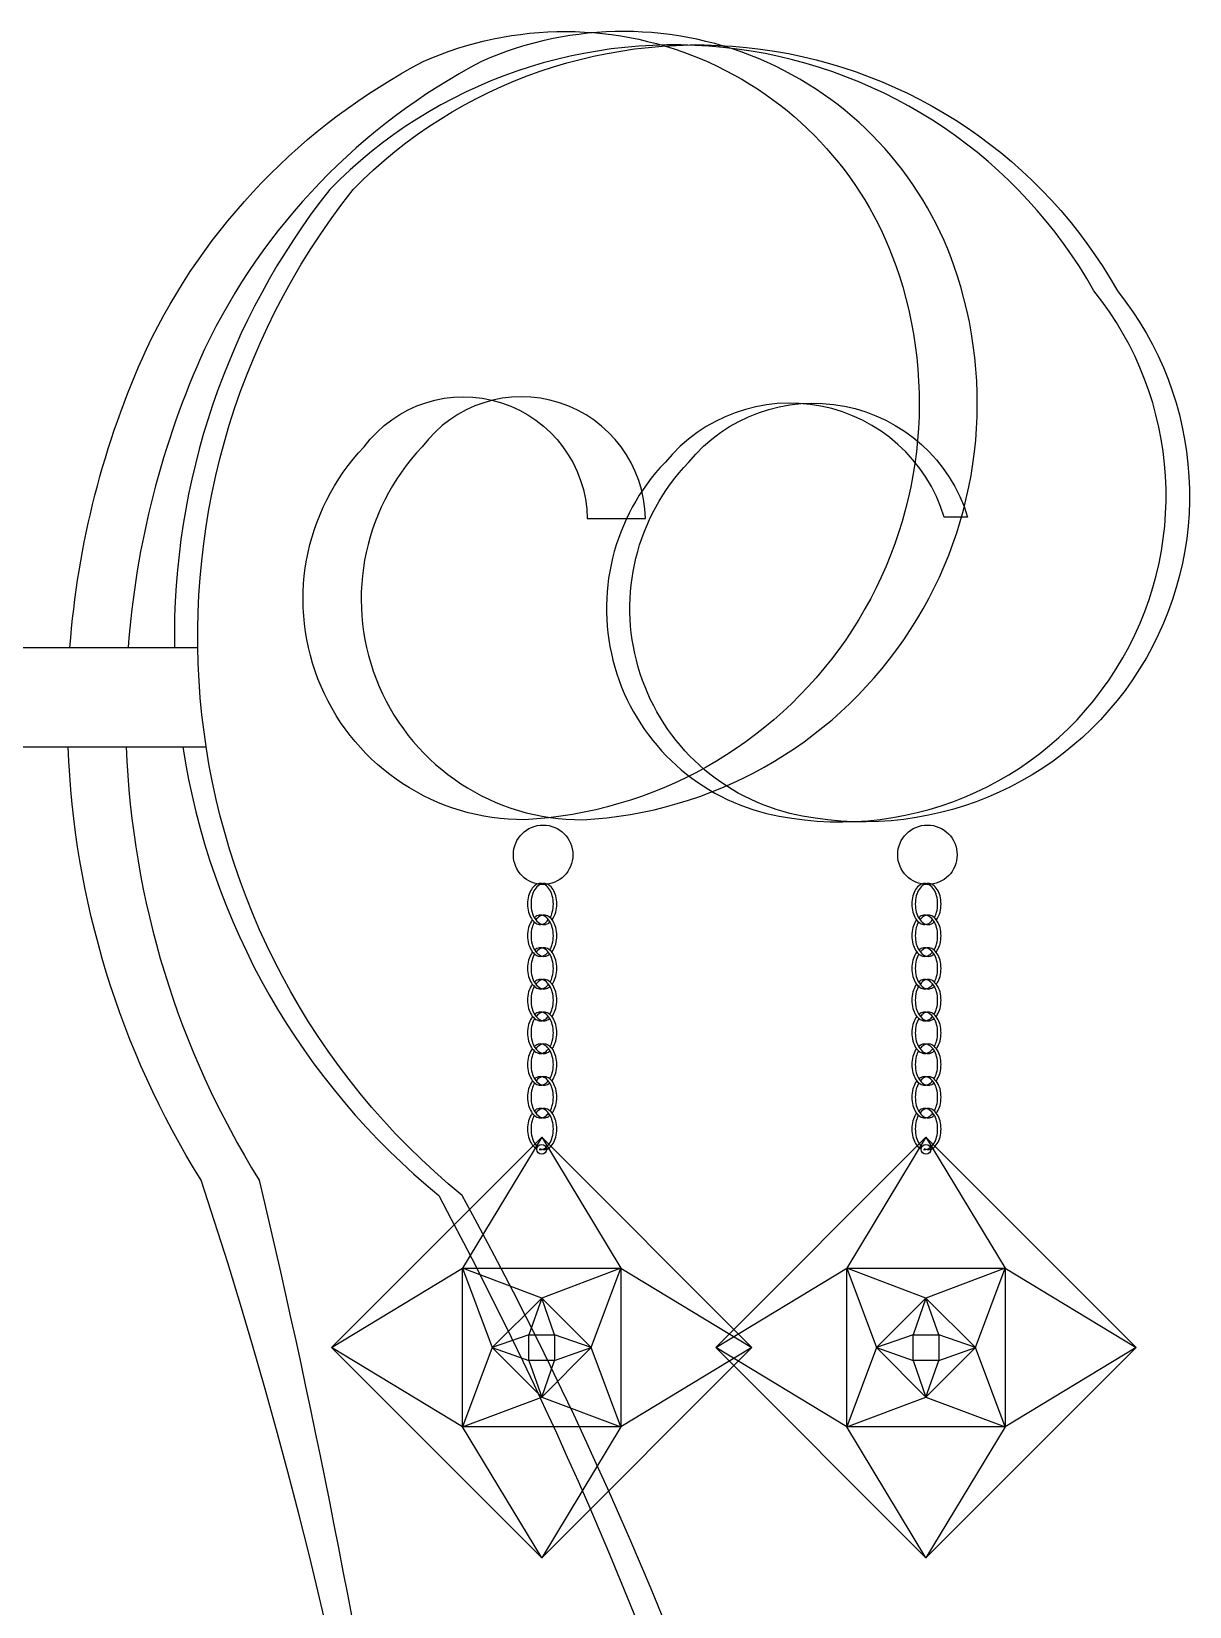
# Model space of a CAD drawing. Extents: x 2595 to 3373, y 365 to 1443.
# Drawn here: x 2997.9 to 3203.6, y 987.3 to 1266.9 of the extents above; entities that cross this region are included whole.
import ezdxf

# ---------------------------------------------------------------- set-up
doc = ezdxf.new("R2010")
doc.units = 0
doc.header["$MEASUREMENT"] = 0
doc.layers.add('3', color=3, linetype='CONTINUOUS')
doc.layers.add('7', color=7, linetype='CONTINUOUS')

msp = doc.modelspace()

# ---------------------------------------------------------------- linework, layer by layer
at = {"layer": '3'}
for points in [[(3090.6, 1112.04, 0.063446), (3090.41, 1113.51, 0.076494), (3089.93, 1114.63, 0.107138), (3089.12, 1115.46, 0.147314), (3088.31, 1115.7, 0.147314), (3087.5, 1115.46, 0.107138), (3086.69, 1114.63, 0.076494), (3086.21, 1113.51, 0.063446), (3086.02, 1112.04, 0.063446), (3086.21, 1110.58, 0.076494), (3086.69, 1109.46, 0.107138), (3087.5, 1108.63, 0.147314), (3088.31, 1108.39, 0.309707), (3089.68, 1109.33, 0.107138)], [(3091.21, 1112.04, 0.063446), (3091.02, 1113.51, 0.076494), (3090.54, 1114.63, 0.107138), (3089.73, 1115.46, 0.147314), (3088.92, 1115.7, 0.147314), (3088.11, 1115.46, 0.107138), (3087.3, 1114.63, 0.076494), (3086.82, 1113.51, 0.063446), (3086.63, 1112.04, 0.063446), (3086.82, 1110.58, 0.076494), (3087.3, 1109.46, 0.107138), (3088.11, 1108.63, 0.147314), (3088.92, 1108.39, 0.210327), (3090, 1108.86, 0.107138)], [(3158.84, 1112.04, 0.063446), (3158.66, 1113.51, 0.076494), (3158.17, 1114.63, 0.107138), (3157.37, 1115.46, 0.147314), (3156.56, 1115.7, 0.147314), (3155.74, 1115.46, 0.107138), (3154.94, 1114.63, 0.076494), (3154.45, 1113.51, 0.063446), (3154.27, 1112.04, 0.063446), (3154.45, 1110.58, 0.076494), (3154.94, 1109.46, 0.107138), (3155.74, 1108.63, 0.147314), (3156.56, 1108.39, 0.309707), (3157.93, 1109.33, 0.107138)], [(3159.45, 1112.04, 0.063446), (3159.27, 1113.51, 0.076494), (3158.78, 1114.63, 0.107138), (3157.98, 1115.46, 0.147314), (3157.17, 1115.7, 0.147314), (3156.35, 1115.46, 0.107138), (3155.55, 1114.63, 0.076494), (3155.06, 1113.51, 0.063446), (3154.88, 1112.04, 0.063446), (3155.06, 1110.58, 0.076494), (3155.55, 1109.46, 0.107138), (3156.35, 1108.63, 0.147314), (3157.17, 1108.39, 0.210327), (3158.25, 1108.86, 0.107138)], [(3090.6, 1106.4, 0.063446), (3090.41, 1107.87, 0.076494), (3089.93, 1108.99, 0.107138), (3089.12, 1109.82, 0.147314), (3088.31, 1110.06, 0.147314), (3087.5, 1109.82, 0.032597), (3087.22, 1109.6, 0.076494)], [(3091.21, 1106.4, 0.063446), (3091.02, 1107.87, 0.076494), (3090.54, 1108.99, 0.107138), (3089.73, 1109.82, 0.147314), (3088.92, 1110.06, 0.147314), (3088.11, 1109.82, 0.080777), (3087.47, 1109.22, 0.076494)], [(3090.01, 1109.6, 0.065895), (3090.41, 1110.58, 0.063446), (3090.6, 1112.04, 0.063446)], [(3090.38, 1109.22, 0.094399), (3091.02, 1110.58, 0.063446), (3091.21, 1112.04, 0.063446)], [(3158.84, 1106.4, 0.063446), (3158.66, 1107.87, 0.076494), (3158.17, 1108.99, 0.107138), (3157.37, 1109.82, 0.147314), (3156.56, 1110.06, 0.147314), (3155.74, 1109.82, 0.032597), (3155.46, 1109.6, 0.076494)], [(3159.45, 1106.4, 0.063446), (3159.27, 1107.87, 0.076494), (3158.78, 1108.99, 0.107138), (3157.98, 1109.82, 0.147314), (3157.17, 1110.06, 0.147314), (3156.35, 1109.82, 0.080777), (3155.71, 1109.22, 0.076494)], [(3158.26, 1109.6, 0.065895), (3158.66, 1110.58, 0.063446), (3158.84, 1112.04, 0.063446)], [(3158.62, 1109.22, 0.094399), (3159.27, 1110.58, 0.063446), (3159.45, 1112.04, 0.063446)], [(3086.86, 1109.22, 0.026135), (3086.69, 1108.99, 0.076494), (3086.21, 1107.87, 0.063446), (3086.02, 1106.4, 0.063446), (3086.21, 1104.94, 0.076494), (3086.69, 1103.82, 0.107138), (3087.5, 1102.99, 0.147314), (3088.31, 1102.75, 0.147314), (3089.12, 1102.99, 0.07172), (3089.7, 1103.51, 0.076494)], [(3087.22, 1108.85, 0.065895), (3086.82, 1107.87, 0.063446), (3086.63, 1106.4, 0.063446), (3086.82, 1104.94, 0.076494), (3087.3, 1103.82, 0.107138), (3088.11, 1102.99, 0.147314), (3088.92, 1102.75, 0.147314), (3089.73, 1102.99, 0.025401), (3089.95, 1103.15, 0.076494)], [(3155.1, 1109.22, 0.026135), (3154.94, 1108.99, 0.076494), (3154.45, 1107.87, 0.063446), (3154.27, 1106.4, 0.063446), (3154.45, 1104.94, 0.076494), (3154.94, 1103.82, 0.107138), (3155.74, 1102.99, 0.147314), (3156.56, 1102.75, 0.147314), (3157.37, 1102.99, 0.07172), (3157.95, 1103.51, 0.076494)], [(3155.46, 1108.85, 0.065895), (3155.06, 1107.87, 0.063446), (3154.88, 1106.4, 0.063446), (3155.06, 1104.94, 0.076494), (3155.55, 1103.82, 0.107138), (3156.35, 1102.99, 0.147314), (3157.17, 1102.75, 0.147314), (3157.98, 1102.99, 0.025401), (3158.2, 1103.15, 0.076494)], [(3090.6, 1100.61, 0.063446), (3090.41, 1102.07, 0.076494), (3089.93, 1103.2, 0.107138), (3089.12, 1104.03, 0.147314), (3088.31, 1104.27, 0.147314), (3087.5, 1104.03, 0.025401), (3087.27, 1103.86, 0.076494)], [(3091.21, 1100.61, 0.063446), (3091.02, 1102.07, 0.076494), (3090.54, 1103.2, 0.107138), (3089.73, 1104.03, 0.147314), (3088.92, 1104.27, 0.147314), (3088.11, 1104.03, 0.07172), (3087.53, 1103.51, 0.076494)], [(3089.93, 1103.82, 0.076494), (3090.41, 1104.94, 0.063446), (3090.6, 1106.4, 0.063446)], [(3090.31, 1103.51, 0.035147), (3090.54, 1103.82, 0.076494), (3091.02, 1104.94, 0.063446), (3091.21, 1106.4, 0.063446)], [(3158.84, 1100.61, 0.063446), (3158.66, 1102.07, 0.076494), (3158.17, 1103.2, 0.107138), (3157.37, 1104.03, 0.147314), (3156.56, 1104.27, 0.147314), (3155.74, 1104.03, 0.025401), (3155.52, 1103.86, 0.076494)], [(3159.45, 1100.61, 0.063446), (3159.27, 1102.07, 0.076494), (3158.78, 1103.2, 0.107138), (3157.98, 1104.03, 0.147314), (3157.17, 1104.27, 0.147314), (3156.35, 1104.03, 0.07172), (3155.77, 1103.51, 0.076494)], [(3158.17, 1103.82, 0.076494), (3158.66, 1104.94, 0.063446), (3158.84, 1106.4, 0.063446)], [(3158.56, 1103.51, 0.035147), (3158.78, 1103.82, 0.076494), (3159.27, 1104.94, 0.063446), (3159.45, 1106.4, 0.063446)], [(3086.92, 1103.51, 0.035147), (3086.69, 1103.2, 0.076494), (3086.21, 1102.07, 0.063446), (3086.02, 1100.61, 0.063446), (3086.21, 1099.15, 0.076494), (3086.69, 1098.02, 0.107138), (3087.5, 1097.2, 0.147314), (3088.31, 1096.95, 0.147314), (3089.12, 1097.2, 0.080777), (3089.76, 1097.79, 0.076494)], [(3087.3, 1103.2, 0.076494), (3086.82, 1102.07, 0.063446), (3086.63, 1100.61, 0.063446), (3086.82, 1099.15, 0.076494), (3087.3, 1098.02, 0.107138), (3088.11, 1097.2, 0.147314), (3088.92, 1096.95, 0.147314), (3089.73, 1097.2, 0.032597), (3090.01, 1097.41, 0.076494)], [(3155.16, 1103.51, 0.035147), (3154.94, 1103.2, 0.076494), (3154.45, 1102.07, 0.063446), (3154.27, 1100.61, 0.063446), (3154.45, 1099.15, 0.076494), (3154.94, 1098.02, 0.107138), (3155.74, 1097.2, 0.147314), (3156.56, 1096.95, 0.147314), (3157.37, 1097.2, 0.080777), (3158.01, 1097.79, 0.076494)], [(3155.55, 1103.2, 0.076494), (3155.06, 1102.07, 0.063446), (3154.88, 1100.61, 0.063446), (3155.06, 1099.15, 0.076494), (3155.55, 1098.02, 0.107138), (3156.35, 1097.2, 0.147314), (3157.17, 1096.95, 0.147314), (3157.98, 1097.2, 0.032597), (3158.26, 1097.41, 0.076494)], [(3090.01, 1098.17, 0.065895), (3090.41, 1099.15, 0.063446), (3090.6, 1100.61, 0.063446)], [(3090.37, 1097.79, 0.026135), (3090.54, 1098.02, 0.076494), (3091.02, 1099.15, 0.063446), (3091.21, 1100.61, 0.063446)], [(3158.26, 1098.17, 0.065895), (3158.66, 1099.15, 0.063446), (3158.84, 1100.61, 0.063446)], [(3158.62, 1097.79, 0.026135), (3158.78, 1098.02, 0.076494), (3159.27, 1099.15, 0.063446), (3159.45, 1100.61, 0.063446)], [(3086.86, 1097.79, 0.026135), (3086.69, 1097.56, 0.076494), (3086.21, 1096.43, 0.063446), (3086.02, 1094.97, 0.063446), (3086.21, 1093.51, 0.076494), (3086.69, 1092.38, 0.107138), (3087.5, 1091.56, 0.147314), (3088.31, 1091.31, 0.147314), (3089.12, 1091.56, 0.071721), (3089.7, 1092.07, 0.076494)], [(3087.3, 1097.56, 0.076494), (3086.82, 1096.43, 0.063446), (3086.63, 1094.97, 0.063446), (3086.82, 1093.51, 0.076494), (3087.3, 1092.38, 0.107138), (3088.11, 1091.56, 0.147314), (3088.92, 1091.31, 0.147314), (3089.73, 1091.56, 0.025402), (3089.95, 1091.72, 0.076494)], [(3090.6, 1094.97, 0.063446), (3090.41, 1096.43, 0.076494), (3089.93, 1097.56, 0.107138), (3089.12, 1098.39, 0.147314), (3088.31, 1098.63, 0.147314), (3087.5, 1098.39, 0.032597), (3087.22, 1098.17, 0.076494)], [(3091.21, 1094.97, 0.063446), (3091.02, 1096.43, 0.076494), (3090.54, 1097.56, 0.107138), (3089.73, 1098.39, 0.147314), (3088.92, 1098.63, 0.147314), (3088.11, 1098.39, 0.080777), (3087.47, 1097.79, 0.076494)], [(3155.1, 1097.79, 0.026135), (3154.94, 1097.56, 0.076494), (3154.45, 1096.43, 0.063446), (3154.27, 1094.97, 0.063446), (3154.45, 1093.51, 0.076494), (3154.94, 1092.38, 0.107138), (3155.74, 1091.56, 0.147314), (3156.56, 1091.31, 0.147314), (3157.37, 1091.56, 0.071721), (3157.95, 1092.07, 0.076494)], [(3155.55, 1097.56, 0.076494), (3155.06, 1096.43, 0.063446), (3154.88, 1094.97, 0.063446), (3155.06, 1093.51, 0.076494), (3155.55, 1092.38, 0.107138), (3156.35, 1091.56, 0.147314), (3157.17, 1091.31, 0.147314), (3157.98, 1091.56, 0.025402), (3158.2, 1091.72, 0.076494)], [(3158.84, 1094.97, 0.063446), (3158.66, 1096.43, 0.076494), (3158.17, 1097.56, 0.107138), (3157.37, 1098.39, 0.147314), (3156.56, 1098.63, 0.147314), (3155.74, 1098.39, 0.032597), (3155.46, 1098.17, 0.076494)], [(3159.45, 1094.97, 0.063446), (3159.27, 1096.43, 0.076494), (3158.78, 1097.56, 0.107138), (3157.98, 1098.39, 0.147314), (3157.17, 1098.63, 0.147314), (3156.35, 1098.39, 0.080777), (3155.71, 1097.79, 0.076494)], [(3089.95, 1092.43, 0.07327), (3090.41, 1093.51, 0.063446), (3090.6, 1094.97, 0.063446)], [(3090.31, 1092.07, 0.035146), (3090.54, 1092.38, 0.076494), (3091.02, 1093.51, 0.063446), (3091.21, 1094.97, 0.063446)], [(3158.2, 1092.43, 0.07327), (3158.66, 1093.51, 0.063446), (3158.84, 1094.97, 0.063446)], [(3158.56, 1092.07, 0.035146), (3158.78, 1092.38, 0.076494), (3159.27, 1093.51, 0.063446), (3159.45, 1094.97, 0.063446)], [(3086.92, 1092.07, 0.035146), (3086.69, 1091.77, 0.076494), (3086.21, 1090.64, 0.063446), (3086.02, 1089.18, 0.063446), (3086.21, 1087.72, 0.076494), (3086.69, 1086.59, 0.107138), (3087.5, 1085.76, 0.147314), (3088.31, 1085.52, 0.147314), (3089.12, 1085.76, 0.080777), (3089.76, 1086.36, 0.076494)], [(3087.3, 1091.77, 0.076494), (3086.82, 1090.64, 0.063446), (3086.63, 1089.18, 0.063446), (3086.82, 1087.72, 0.076494), (3087.3, 1086.59, 0.107138), (3088.11, 1085.76, 0.147314), (3088.92, 1085.52, 0.147314), (3089.73, 1085.76, 0.032597), (3090.01, 1085.98, 0.076494)], [(3090.6, 1089.18, 0.063446), (3090.41, 1090.64, 0.076494), (3089.93, 1091.77, 0.107138), (3089.12, 1092.59, 0.147314), (3088.31, 1092.84, 0.147314), (3087.5, 1092.59, 0.025402), (3087.27, 1092.43, 0.076494)], [(3091.21, 1089.18, 0.063446), (3091.02, 1090.64, 0.076494), (3090.54, 1091.77, 0.107138), (3089.73, 1092.59, 0.147314), (3088.92, 1092.84, 0.147314), (3088.11, 1092.59, 0.071721), (3087.53, 1092.07, 0.076494)], [(3155.16, 1092.07, 0.035146), (3154.94, 1091.77, 0.076494), (3154.45, 1090.64, 0.063446), (3154.27, 1089.18, 0.063446), (3154.45, 1087.72, 0.076494), (3154.94, 1086.59, 0.107138), (3155.74, 1085.76, 0.147314), (3156.56, 1085.52, 0.147314), (3157.37, 1085.76, 0.080777), (3158.01, 1086.36, 0.076494)], [(3155.55, 1091.77, 0.076494), (3155.06, 1090.64, 0.063446), (3154.88, 1089.18, 0.063446), (3155.06, 1087.72, 0.076494), (3155.55, 1086.59, 0.107138), (3156.35, 1085.76, 0.147314), (3157.17, 1085.52, 0.147314), (3157.98, 1085.76, 0.032597), (3158.26, 1085.98, 0.076494)], [(3158.84, 1089.18, 0.063446), (3158.66, 1090.64, 0.076494), (3158.17, 1091.77, 0.107138), (3157.37, 1092.59, 0.147314), (3156.56, 1092.84, 0.147314), (3155.74, 1092.59, 0.025402), (3155.52, 1092.43, 0.076494)], [(3159.45, 1089.18, 0.063446), (3159.27, 1090.64, 0.076494), (3158.78, 1091.77, 0.107138), (3157.98, 1092.59, 0.147314), (3157.17, 1092.84, 0.147314), (3156.35, 1092.59, 0.071721), (3155.77, 1092.07, 0.076494)], [(3090.01, 1086.74, 0.065895), (3090.41, 1087.72, 0.063446), (3090.6, 1089.18, 0.063446)], [(3090.37, 1086.36, 0.026135), (3090.54, 1086.59, 0.076494), (3091.02, 1087.72, 0.063446), (3091.21, 1089.18, 0.063446)], [(3158.26, 1086.74, 0.065895), (3158.66, 1087.72, 0.063446), (3158.84, 1089.18, 0.063446)], [(3158.62, 1086.36, 0.026135), (3158.78, 1086.59, 0.076494), (3159.27, 1087.72, 0.063446), (3159.45, 1089.18, 0.063446)], [(3086.86, 1086.36, 0.026135), (3086.69, 1086.13, 0.076494), (3086.21, 1085, 0.063446), (3086.02, 1083.54, 0.063446), (3086.21, 1082.08, 0.076494), (3086.69, 1080.95, 0.107138), (3087.5, 1080.12, 0.147314), (3088.31, 1079.88, 0.147314), (3089.12, 1080.12, 0.07172), (3089.7, 1080.64, 0.076494)], [(3087.22, 1085.98, 0.065895), (3086.82, 1085, 0.063446), (3086.63, 1083.54, 0.063446), (3086.82, 1082.08, 0.076494), (3087.3, 1080.95, 0.107138), (3088.11, 1080.12, 0.147314), (3088.92, 1079.88, 0.147314), (3089.73, 1080.12, 0.025401), (3089.95, 1080.29, 0.076494)], [(3090.6, 1083.54, 0.063446), (3090.41, 1085, 0.076494), (3089.93, 1086.13, 0.107138), (3089.12, 1086.95, 0.147314), (3088.31, 1087.2, 0.147314), (3087.5, 1086.95, 0.032597), (3087.22, 1086.74, 0.076494)], [(3091.21, 1083.54, 0.063446), (3091.02, 1085, 0.076494), (3090.54, 1086.13, 0.107138), (3089.73, 1086.95, 0.147314), (3088.92, 1087.2, 0.147314), (3088.11, 1086.95, 0.080777), (3087.47, 1086.36, 0.076494)], [(3155.1, 1086.36, 0.026135), (3154.94, 1086.13, 0.076494), (3154.45, 1085, 0.063446), (3154.27, 1083.54, 0.063446), (3154.45, 1082.08, 0.076494), (3154.94, 1080.95, 0.107138), (3155.74, 1080.12, 0.147314), (3156.56, 1079.88, 0.147314), (3157.37, 1080.12, 0.07172), (3157.95, 1080.64, 0.076494)], [(3155.46, 1085.98, 0.065895), (3155.06, 1085, 0.063446), (3154.88, 1083.54, 0.063446), (3155.06, 1082.08, 0.076494), (3155.55, 1080.95, 0.107138), (3156.35, 1080.12, 0.147314), (3157.17, 1079.88, 0.147314), (3157.98, 1080.12, 0.025401), (3158.2, 1080.29, 0.076494)], [(3158.84, 1083.54, 0.063446), (3158.66, 1085, 0.076494), (3158.17, 1086.13, 0.107138), (3157.37, 1086.95, 0.147314), (3156.56, 1087.2, 0.147314), (3155.74, 1086.95, 0.032597), (3155.46, 1086.74, 0.076494)], [(3159.45, 1083.54, 0.063446), (3159.27, 1085, 0.076494), (3158.78, 1086.13, 0.107138), (3157.98, 1086.95, 0.147314), (3157.17, 1087.2, 0.147314), (3156.35, 1086.95, 0.080777), (3155.71, 1086.36, 0.076494)], [(3089.95, 1081, 0.073271), (3090.41, 1082.08, 0.063446), (3090.6, 1083.54, 0.063446)], [(3090.31, 1080.64, 0.035147), (3090.54, 1080.95, 0.076494), (3091.02, 1082.08, 0.063446), (3091.21, 1083.54, 0.063446)], [(3158.2, 1081, 0.073271), (3158.66, 1082.08, 0.063446), (3158.84, 1083.54, 0.063446)], [(3158.56, 1080.64, 0.035147), (3158.78, 1080.95, 0.076494), (3159.27, 1082.08, 0.063446), (3159.45, 1083.54, 0.063446)], [(3086.92, 1080.64, 0.035147), (3086.69, 1080.33, 0.076494), (3086.21, 1079.21, 0.063446), (3086.02, 1077.75, 0.063446), (3086.21, 1076.28, 0.076494), (3086.69, 1075.16, 0.107138), (3087.5, 1074.33, 0.147314), (3088.31, 1074.09, 0.147314), (3089.12, 1074.33, 0.080777), (3089.76, 1074.93, 0.076494)], [(3087.27, 1080.29, 0.073271), (3086.82, 1079.21, 0.063446), (3086.63, 1077.75, 0.063446), (3086.82, 1076.28, 0.076494), (3087.3, 1075.16, 0.107138), (3088.11, 1074.33, 0.147314), (3088.92, 1074.09, 0.147314), (3089.73, 1074.33, 0.032597), (3090.01, 1074.55, 0.076494)], [(3090.6, 1077.75, 0.063446), (3090.41, 1079.21, 0.076494), (3089.93, 1080.33, 0.107138), (3089.12, 1081.16, 0.147314), (3088.31, 1081.4, 0.147314), (3087.5, 1081.16, 0.025401), (3087.27, 1081, 0.076494)], [(3091.21, 1077.75, 0.063446), (3091.02, 1079.21, 0.076494), (3090.54, 1080.33, 0.107138), (3089.73, 1081.16, 0.147314), (3088.92, 1081.4, 0.147314), (3088.11, 1081.16, 0.07172), (3087.53, 1080.64, 0.076494)], [(3155.16, 1080.64, 0.035147), (3154.94, 1080.33, 0.076494), (3154.45, 1079.21, 0.063446), (3154.27, 1077.75, 0.063446), (3154.45, 1076.28, 0.076494), (3154.94, 1075.16, 0.107138), (3155.74, 1074.33, 0.147314), (3156.56, 1074.09, 0.147314), (3157.37, 1074.33, 0.080777), (3158.01, 1074.93, 0.076494)], [(3155.52, 1080.29, 0.073271), (3155.06, 1079.21, 0.063446), (3154.88, 1077.75, 0.063446), (3155.06, 1076.28, 0.076494), (3155.55, 1075.16, 0.107138), (3156.35, 1074.33, 0.147314), (3157.17, 1074.09, 0.147314), (3157.98, 1074.33, 0.032597), (3158.26, 1074.55, 0.076494)], [(3158.84, 1077.75, 0.063446), (3158.66, 1079.21, 0.076494), (3158.17, 1080.33, 0.107138), (3157.37, 1081.16, 0.147314), (3156.56, 1081.4, 0.147314), (3155.74, 1081.16, 0.025401), (3155.52, 1081, 0.076494)], [(3159.45, 1077.75, 0.063446), (3159.27, 1079.21, 0.076494), (3158.78, 1080.33, 0.107138), (3157.98, 1081.16, 0.147314), (3157.17, 1081.4, 0.147314), (3156.35, 1081.16, 0.07172), (3155.77, 1080.64, 0.076494)], [(3090.01, 1075.3, 0.065895), (3090.41, 1076.28, 0.063446), (3090.6, 1077.75, 0.063446)], [(3090.37, 1074.93, 0.026135), (3090.54, 1075.16, 0.076494), (3091.02, 1076.28, 0.063446), (3091.21, 1077.75, 0.063446)], [(3158.26, 1075.3, 0.065895), (3158.66, 1076.28, 0.063446), (3158.84, 1077.75, 0.063446)], [(3158.62, 1074.93, 0.026135), (3158.78, 1075.16, 0.076494), (3159.27, 1076.28, 0.063446), (3159.45, 1077.75, 0.063446)], [(3086.86, 1074.93, 0.026135), (3086.69, 1074.69, 0.076494), (3086.21, 1073.57, 0.063446), (3086.02, 1072.11, 0.063446), (3086.21, 1070.64, 0.076494), (3086.69, 1069.52, 0.107138), (3087.5, 1068.69, 0.020894), (3087.6, 1068.63, 0.147314)], [(3087.22, 1074.55, 0.065895), (3086.82, 1073.57, 0.063446), (3086.63, 1072.11, 0.063446), (3086.82, 1070.64, 0.076494), (3087.3, 1069.52, 0.077943), (3087.86, 1068.88, 0.147314)], [(3090.6, 1072.11, 0.063446), (3090.41, 1073.57, 0.076494), (3089.93, 1074.69, 0.107138), (3089.12, 1075.52, 0.147314), (3088.31, 1075.76, 0.147314), (3087.5, 1075.52, 0.032597), (3087.22, 1075.3, 0.076494)], [(3091.21, 1072.11, 0.063446), (3091.02, 1073.57, 0.076494), (3090.54, 1074.69, 0.107138), (3089.73, 1075.52, 0.147314), (3088.92, 1075.76, 0.147314), (3088.11, 1075.52, 0.080777), (3087.47, 1074.93, 0.076494)], [(3155.1, 1074.93, 0.026135), (3154.94, 1074.69, 0.076494), (3154.45, 1073.57, 0.063446), (3154.27, 1072.11, 0.063446), (3154.45, 1070.64, 0.076494), (3154.94, 1069.52, 0.107138), (3155.74, 1068.69, 0.020894), (3155.85, 1068.63, 0.147314)], [(3155.46, 1074.55, 0.065895), (3155.06, 1073.57, 0.063446), (3154.88, 1072.11, 0.063446), (3155.06, 1070.64, 0.076494), (3155.55, 1069.52, 0.077943), (3156.1, 1068.88, 0.147314)], [(3158.84, 1072.11, 0.063446), (3158.66, 1073.57, 0.076494), (3158.17, 1074.69, 0.107138), (3157.37, 1075.52, 0.147314), (3156.56, 1075.76, 0.147314), (3155.74, 1075.52, 0.032597), (3155.46, 1075.3, 0.076494)], [(3159.45, 1072.11, 0.063446), (3159.27, 1073.57, 0.076494), (3158.78, 1074.69, 0.107138), (3157.98, 1075.52, 0.147314), (3157.17, 1075.76, 0.147314), (3156.35, 1075.52, 0.080777), (3155.71, 1074.93, 0.076494)], [(3088.09, 1068.46, 0.036701), (3088.31, 1068.45, 0.147314), (3089.12, 1068.69, 0.107138), (3089.93, 1069.52, 0.076494), (3090.41, 1070.64, 0.063446), (3090.6, 1072.11, 0.063446)], [(3088.14, 1068.67, 0.141488), (3088.92, 1068.45, 0.147314), (3089.73, 1068.69, 0.107138), (3090.54, 1069.52, 0.076494), (3091.02, 1070.64, 0.063446), (3091.21, 1072.11, 0.063446)], [(3156.34, 1068.46, 0.036701), (3156.56, 1068.45, 0.147314), (3157.37, 1068.69, 0.107138), (3158.17, 1069.52, 0.076494), (3158.66, 1070.64, 0.063446), (3158.84, 1072.11, 0.063446)], [(3156.38, 1068.67, 0.141488), (3157.17, 1068.45, 0.147314), (3157.98, 1068.69, 0.107138), (3158.78, 1069.52, 0.076494), (3159.27, 1070.64, 0.063446), (3159.45, 1072.11, 0.063446)]]:
    msp.add_lwpolyline(points, format="xyb", dxfattribs=at)
for points in [[(3088.53, 1070.63), (3102.61, 1047.38), (3125.87, 1033.3), (3102.61, 1019.22), (3088.53, 995.96), (3074.45, 1019.22), (3051.2, 1033.3), (3074.45, 1047.38)], [(3088.53, 1070.63), (3074.45, 1047.38)], [(3156.78, 1070.63), (3170.86, 1047.38), (3194.11, 1033.3), (3170.86, 1019.22), (3156.78, 995.96), (3142.7, 1019.22), (3119.44, 1033.3), (3142.7, 1047.38)], [(3156.78, 1070.63), (3142.7, 1047.38)], [(3074.45, 1019.22), (3088.53, 1024.5), (3102.61, 1019.22), (3097.33, 1033.3), (3102.61, 1047.38), (3088.53, 1042.1), (3074.45, 1047.38), (3079.73, 1033.3), (3074.45, 1019.22)], [(3142.7, 1019.22), (3156.78, 1024.5), (3170.86, 1019.22), (3165.58, 1033.3), (3170.86, 1047.38), (3156.78, 1042.1), (3142.7, 1047.38), (3147.98, 1033.3), (3142.7, 1019.22)], [(3088.53, 1042.1), (3086.26, 1035.57), (3079.73, 1033.3), (3086.26, 1031.02), (3088.53, 1024.5), (3090.81, 1031.02), (3097.33, 1033.3), (3090.81, 1035.57), (3088.53, 1042.1)], [(3156.78, 1042.1), (3154.5, 1035.57), (3147.98, 1033.3), (3154.5, 1031.02), (3156.78, 1024.5), (3159.06, 1031.02), (3165.58, 1033.3), (3159.06, 1035.57), (3156.78, 1042.1)]]:
    msp.add_lwpolyline(points, dxfattribs=at)
for points in [[(3074.45, 1019.22), (3074.45, 1047.38), (3102.61, 1047.38), (3102.61, 1019.22)], [(3142.7, 1019.22), (3142.7, 1047.38), (3170.86, 1047.38), (3170.86, 1019.22)], [(3088.53, 1042.1), (3079.73, 1033.3), (3088.53, 1024.5), (3097.33, 1033.3)], [(3156.78, 1042.1), (3147.98, 1033.3), (3156.78, 1024.5), (3165.58, 1033.3)], [(3086.26, 1035.57), (3090.81, 1035.57), (3090.81, 1031.02), (3086.26, 1031.02)], [(3154.5, 1035.57), (3159.06, 1035.57), (3159.06, 1031.02), (3154.5, 1031.02)]]:
    msp.add_lwpolyline(points, close=True, dxfattribs=at)
for centre in [(3088.53, 1068.49), (3156.78, 1068.49)]:
    msp.add_circle(centre, 0.88, dxfattribs=at)
at = {"layer": '7'}
for p, q in [((2940.6, 1157.55), (3027.46, 1157.55)), ((2939.12, 1139.95), (3028.93, 1139.95))]:
    msp.add_line(p, q, dxfattribs=at)
for points in [[(3004.74, 1157.55, -0.088128), (3018.31, 1210.52, -0.161851), (3067.49, 1261.58, -0.445734), (3152.01, 1223.64, -0.491981), (3085.5, 1127, -0.661883), (3056.99, 1193.19, -0.716734), (3096.62, 1180.45), (3106.94, 1180.45, 0.716734), (3067.31, 1193.19, 0.661883), (3095.82, 1127, 0.491981), (3162.33, 1223.64, 0.445734), (3077.82, 1261.58, 0.161851), (3028.64, 1210.52, 0.088128), (3015.07, 1157.55, -0.078005)], [(3161.95, 765.86, 0.106287), (3074.42, 1060.28, -0.409129), (3055.03, 1238.87, -0.499731), (3190.77, 1220.87, -0.712615), (3132.59, 1128.12, -0.575498), (3114.59, 1190.42, -0.598566), (3164.18, 1180.73), (3160.03, 1180.73, 0.598566), (3110.43, 1190.42, 0.575498), (3128.44, 1128.12, 0.712615), (3186.61, 1220.87, 0.499731), (3050.87, 1238.87, 0.172516), (3023.3, 1157.55, -0.119379)], [(2986.78, 494.3, 0.220936), (3049.84, 577.88, 0.138237), (3028.03, 1063.05, -0.130848), (3004.42, 1139.95, -0.128789)], [(3014.74, 1139.95, 0.130848), (3038.35, 1063.05, -0.040297), (3078.76, 799.23, -0.197283)], [(3024.78, 1139.95, 0.185103), (3070.26, 1060.28, -0.099489), (3156.39, 774.56, -0.151539)]]:
    msp.add_lwpolyline(points, format="xyb", dxfattribs=at)
for points in [[(3088.53, 995.96), (3051.2, 1033.3), (3088.53, 1070.63), (3125.87, 1033.3)], [(3156.78, 995.96), (3119.44, 1033.3), (3156.78, 1070.63), (3194.11, 1033.3)]]:
    msp.add_lwpolyline(points, close=True, dxfattribs=at)
for centre in [(3088.78, 1120.78), (3157.03, 1120.78)]:
    msp.add_circle(centre, 5.28, dxfattribs=at)

doc.saveas('drawing.dxf')
